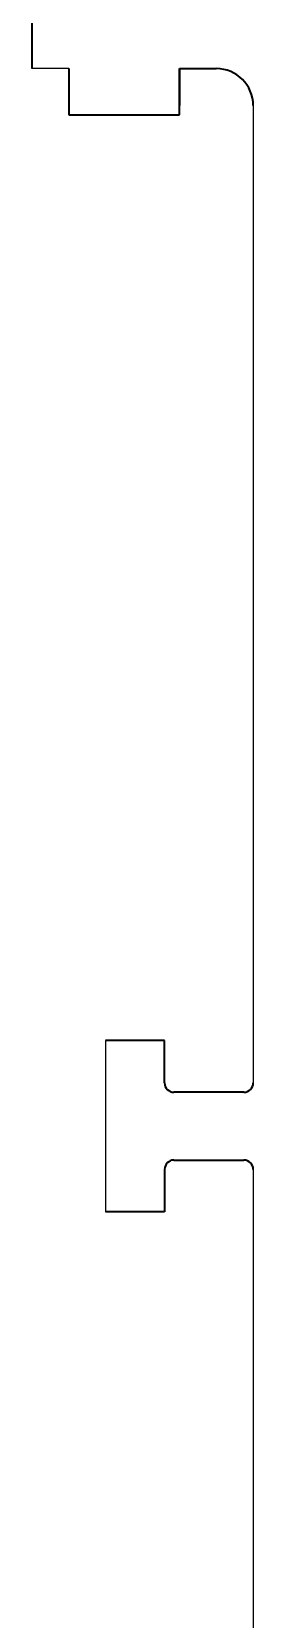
# Model space of a CAD drawing. Header units: millimetres. Extents: x 0 to 840, y -1485 to 297.
# Drawn here: x 185.506 to 186.106, y -1027.745 to -1023.44 of the extents above; entities that cross this region are included whole.
import ezdxf

# ---------------------------------------------------------------- set-up
doc = ezdxf.new("R2010")
doc.units = ezdxf.units.MM

# ---------------------------------------------------------------- blocks, each defined once
blk = doc.blocks.new('XT2_3M ABB')
at = {"layer": 'Defpoints', "color": 3}
for p, q in [((-4.25, 13), (-1.5992, 13)), ((-1.365, 13), (1.365, 13)), ((-1.7142, 12.6), (-1.25, 12.6)), ((-4.35, 12.5), (-4.35, 12.4))]:
    blk.add_line(p, q, dxfattribs=at)
at = {"layer": 'Defpoints', "color": 3, "lineweight": 35, "ltscale": 0.0475}
for p, q in [((-1.5742, 12.975), (-1.5742, 12.785)), ((-1.39, 12.785), (-1.39, 12.975))]:
    blk.add_line(p, q, dxfattribs=at)
at = {"layer": 'Defpoints', "color": 3, "lineweight": 35, "ltscale": 0.025}
for p, q in [((-4.35, 12.8), (-4.35, 12.9)), ((-4.35, 12.8), (-4.25, 12.8)), ((-4.5, 12.4), (-4.4, 12.4))]:
    blk.add_line(p, q, dxfattribs=at)
at = {"layer": 'Defpoints', "color": 3, "lineweight": 35, "ltscale": 0.03125}
for p, q in [((-4.225, 12.8), (-4.35, 12.8)), ((-4.35, 12.5), (-4.225, 12.5))]:
    blk.add_line(p, q, dxfattribs=at)
at = {"layer": 'Defpoints', "color": 3, "lineweight": 35, "ltscale": 0.00625}
blk.add_line((-4.225, 12.8), (-4.25, 12.8), dxfattribs=at)
at = {"layer": 'Defpoints', "color": 3, "lineweight": 35, "ltscale": 0.075}
blk.add_line((-4.225, 12.5), (-4.225, 12.8), dxfattribs=at)
at = {"layer": 'Defpoints', "color": 3, "lineweight": 35, "ltscale": 0.02875}
for p, q in [((-1.5992, 12.76), (-1.7142, 12.76)), ((-1.5992, 12.76), (-1.7142, 12.76)), ((-1.365, 12.76), (-1.25, 12.76)), ((-1.365, 12.76), (-1.25, 12.76))]:
    blk.add_line(p, q, dxfattribs=at)
at = {"layer": 'Defpoints', "color": 3, "lineweight": 35, "ltscale": 0.04}
for p, q in [((-1.7142, 12.76), (-1.7142, 12.6)), ((-1.25, 12.76), (-1.25, 12.6))]:
    blk.add_line(p, q, dxfattribs=at)
at = {"layer": 'Defpoints', "color": 3, "lineweight": 35, "ltscale": 0.0125}
blk.add_line((-4.4, 12.4), (-4.35, 12.4), dxfattribs=at)
at = {"layer": 'Defpoints', "color": 3, "lineweight": 35}
for centre, radius, start, end in [((-4.25, 12.9), 0.1, 90, 180), ((-4.25, 12.9), 0.1, 90, 180), ((-1.5992, 12.975), 0.025, 0, 90), ((-1.365, 12.975), 0.025, 90, 180), ((-1.5992, 12.785), 0.025, 270, 0), ((-1.5992, 12.785), 0.025, 270, 0), ((-1.365, 12.785), 0.025, 180, 270), ((-1.365, 12.785), 0.025, 180, 270)]:
    blk.add_arc(centre, radius, start, end, dxfattribs=at)

msp = doc.modelspace()

# ---------------------------------------------------------------- block references
at = {"rotation": 270}
msp.add_blockref('XT2_3M ABB', (173.1057, -1027.8901), dxfattribs=at)

doc.saveas('drawing.dxf')
